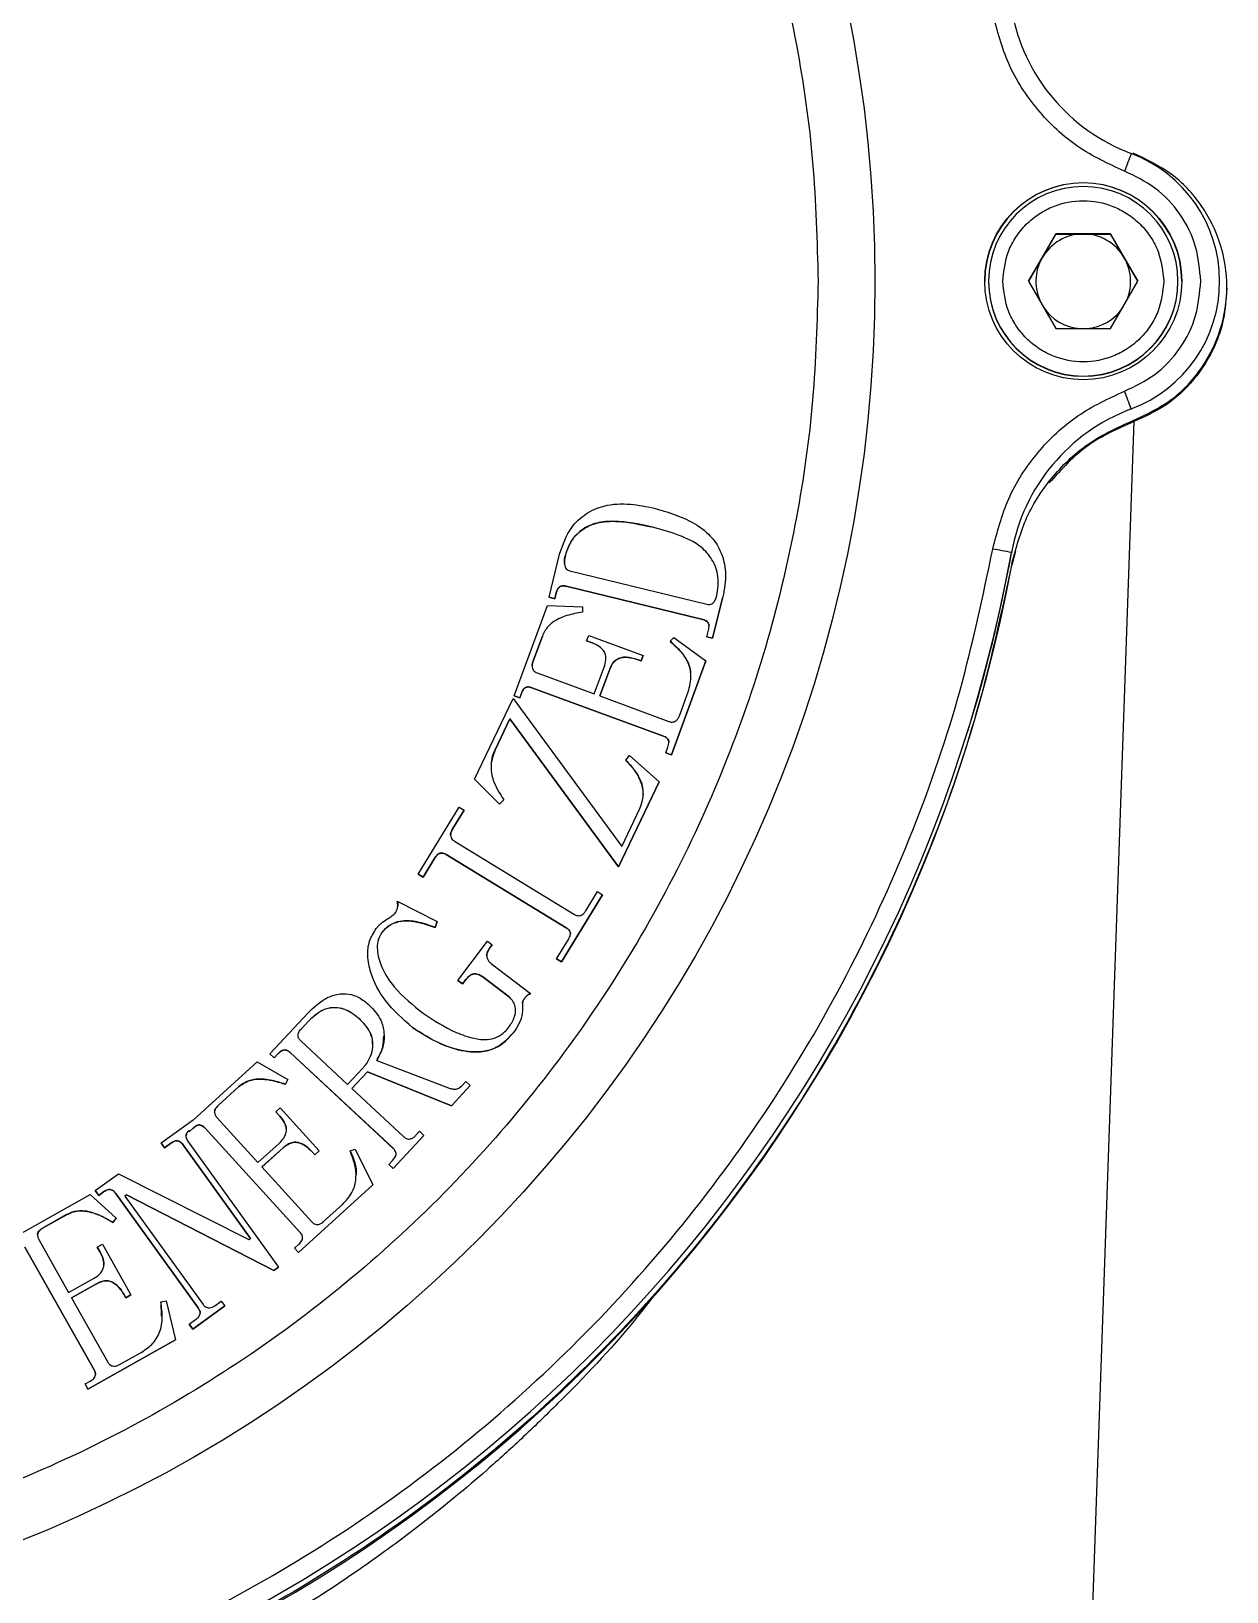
# Model space of a CAD drawing. Header units: millimetres. Extents: x 1953 to 4389, y 564 to 2287.
# Drawn here: x 3555.3 to 3618.4, y 1960.2 to 2042.6 of the extents above; entities that cross this region are included whole.
import ezdxf

# ---------------------------------------------------------------- set-up
doc = ezdxf.new("R2010")
doc.units = ezdxf.units.MM

msp = doc.modelspace()

# ---------------------------------------------------------------- linework, layer by layer
at = {"color": 7, "linetype": 'Continuous', "lineweight": 25}
for p, q in [((3609.381, 2031.867), (3607.937, 2029.367)), ((3608.659, 2030.611), (3609.381, 2031.861)), ((3612.267, 2031.867), (3609.381, 2031.867)), ((3609.381, 2031.861), (3609.381, 2031.867)), ((3609.381, 2031.861), (3610.824, 2031.861)), ((3610.824, 2031.861), (3612.267, 2031.861)), ((3613.711, 2029.367), (3612.267, 2031.867)), ((3612.267, 2031.867), (3612.267, 2031.861)), ((3612.267, 2031.861), (3612.989, 2030.611)), ((3607.939, 2029.364), (3608.659, 2030.611)), ((3612.989, 2030.611), (3613.709, 2029.364)), ((3605.824, 2029.366), (3605.824, 2029.354)), ((3607.937, 2029.367), (3609.381, 2026.867)), ((3612.267, 2026.867), (3613.711, 2029.367)), ((3615.824, 2029.354), (3615.824, 2029.366)), ((3618.024, 2029.336), (3618.024, 2029.369)), ((3618.401, 2028.999), (3618.401, 2029.071)), ((3609.381, 2026.867), (3612.267, 2026.867)), ((3613.356, 2022.629), (3613.356, 2022.595)), ((3610.269, 1928.943), (3613.518, 2021.979)), ((3613.466, 2022.023), (3613.466, 2021.952)), ((3582.626, 2012.693), (3583.179, 2014.968)), ((3607.033, 2015.023), (3607.033, 2015.057)), ((3607.252, 2015.122), (3607.054, 2014.379)), ((3583.716, 2014.086), (3590.946, 2012.323)), ((3591.929, 2013.981), (3591.929, 2013.984)), ((3582.93, 2012.618), (3582.626, 2012.693)), ((3582.626, 2012.693), (3582.626, 2012.691)), ((3582.626, 2012.691), (3582.93, 2012.616)), ((3583.004, 2012.921), (3582.93, 2012.618)), ((3582.93, 2012.616), (3583.004, 2012.919)), ((3582.93, 2012.618), (3582.93, 2012.616)), ((3583.004, 2012.921), (3583.004, 2012.919)), ((3590.748, 2011.514), (3583.518, 2013.277)), ((3583.518, 2013.277), (3583.518, 2013.275)), ((3583.518, 2013.275), (3590.748, 2011.512)), ((3591.79, 2012.709), (3591.26, 2010.534)), ((3591.26, 2010.532), (3591.79, 2012.707)), ((3591.79, 2012.709), (3591.79, 2012.707)), ((3580.779, 2007.491), (3582.534, 2012.259)), ((3582.534, 2012.259), (3584.385, 2012.184)), ((3584.385, 2012.184), (3584.391, 2011.905)), ((3590.748, 2011.514), (3590.748, 2011.512)), ((3590.956, 2010.607), (3591.042, 2010.962)), ((3582.272, 2010.643), (3581.771, 2009.281)), ((3581.771, 2009.279), (3582.272, 2010.641)), ((3582.272, 2010.643), (3582.272, 2010.641)), ((3584.608, 2010.391), (3584.716, 2010.682)), ((3584.899, 2010.285), (3584.608, 2010.391)), ((3584.608, 2010.391), (3584.608, 2010.389)), ((3584.608, 2010.389), (3584.899, 2010.283)), ((3584.716, 2010.682), (3587.585, 2009.626)), ((3584.899, 2010.285), (3584.899, 2010.283)), ((3589.018, 2010.369), (3589.205, 2010.578)), ((3589.205, 2010.578), (3590.906, 2009.343)), ((3591.26, 2010.534), (3590.956, 2010.607)), ((3590.956, 2010.607), (3590.956, 2010.605)), ((3590.956, 2010.605), (3591.26, 2010.532)), ((3591.26, 2010.534), (3591.26, 2010.532)), ((3581.771, 2009.281), (3581.771, 2009.279)), ((3587.477, 2009.335), (3587.282, 2009.406)), ((3587.282, 2009.406), (3587.282, 2009.404)), ((3587.282, 2009.404), (3587.477, 2009.333)), ((3587.585, 2009.626), (3587.477, 2009.335)), ((3587.477, 2009.333), (3587.585, 2009.624)), ((3587.477, 2009.335), (3587.477, 2009.333)), ((3587.585, 2009.626), (3587.585, 2009.624)), ((3590.906, 2009.343), (3589.079, 2004.382)), ((3589.079, 2004.38), (3590.906, 2009.341)), ((3590.906, 2009.343), (3590.906, 2009.341)), ((3581.998, 2008.701), (3585.013, 2007.592)), ((3585.013, 2007.592), (3585.533, 2009.002)), ((3585.826, 2008.894), (3585.306, 2007.484)), ((3585.306, 2007.484), (3585.826, 2008.892)), ((3585.826, 2008.894), (3585.826, 2008.892)), ((3581.162, 2007.626), (3581.072, 2007.384)), ((3581.072, 2007.381), (3581.162, 2007.624)), ((3581.162, 2007.626), (3581.162, 2007.624)), ((3588.667, 2005.363), (3581.713, 2007.923)), ((3581.713, 2007.921), (3581.713, 2007.923)), ((3581.713, 2007.921), (3588.667, 2005.361)), ((3589.503, 2006.436), (3589.967, 2007.7)), ((3578.684, 2003.1), (3580.72, 2007.349)), ((3580.72, 2007.349), (3586.458, 1999.546)), ((3581.072, 2007.384), (3580.779, 2007.491)), ((3580.779, 2007.491), (3580.779, 2007.489)), ((3580.779, 2007.489), (3581.072, 2007.381)), ((3581.072, 2007.384), (3581.072, 2007.381)), ((3585.306, 2007.484), (3588.952, 2006.141)), ((3580.554, 2006.28), (3579.772, 2004.647)), ((3579.772, 2004.644), (3580.554, 2006.278)), ((3586.291, 1998.476), (3580.554, 2006.28)), ((3580.554, 2006.28), (3580.554, 2006.278)), ((3580.554, 2006.278), (3586.291, 1998.474)), ((3588.667, 2005.363), (3588.667, 2005.361)), ((3579.772, 2004.647), (3579.772, 2004.644)), ((3586.684, 2004.092), (3586.865, 2004.35)), ((3586.865, 2004.35), (3588.441, 2002.961)), ((3588.787, 2004.49), (3588.895, 2004.781)), ((3589.079, 2004.382), (3588.787, 2004.49)), ((3588.787, 2004.49), (3588.787, 2004.488)), ((3588.787, 2004.488), (3589.079, 2004.38)), ((3589.079, 2004.382), (3589.079, 2004.38)), ((3580.005, 2001.778), (3578.684, 2003.1)), ((3578.684, 2003.1), (3578.684, 2003.098)), ((3578.684, 2003.098), (3580.005, 2001.776)), ((3588.441, 2002.961), (3586.291, 1998.476)), ((3586.291, 1998.474), (3588.441, 2002.959)), ((3588.441, 2002.961), (3588.441, 2002.959)), ((3580.231, 2002.013), (3580.005, 2001.778)), ((3580.005, 2001.776), (3580.231, 2002.011)), ((3580.231, 2002.013), (3580.231, 2002.011)), ((3575.71, 1998.081), (3577.874, 2001.626)), ((3578.14, 2001.464), (3577.517, 2000.445)), ((3577.517, 2000.443), (3578.14, 2001.462)), ((3577.874, 2001.626), (3578.14, 2001.464)), ((3578.14, 2001.464), (3578.14, 2001.462)), ((3580.005, 2001.778), (3580.005, 2001.776)), ((3586.458, 1999.546), (3587.422, 2001.555)), ((3577.517, 2000.445), (3577.517, 2000.443)), ((3577.629, 1999.828), (3583.965, 1995.962)), ((3576.598, 1998.938), (3575.976, 1997.919)), ((3575.976, 1997.917), (3576.598, 1998.936)), ((3576.598, 1998.938), (3576.598, 1998.936)), ((3583.531, 1995.253), (3577.196, 1999.119)), ((3577.196, 1999.117), (3577.196, 1999.119)), ((3577.196, 1999.117), (3583.531, 1995.251)), ((3575.976, 1997.919), (3575.71, 1998.081)), ((3575.71, 1998.081), (3575.71, 1998.079)), ((3575.71, 1998.079), (3575.976, 1997.917)), ((3575.976, 1997.919), (3575.976, 1997.917)), ((3586.291, 1998.476), (3586.291, 1998.474)), ((3585.45, 1997), (3583.287, 1993.456)), ((3583.287, 1993.454), (3585.45, 1996.998)), ((3584.562, 1996.143), (3585.184, 1997.162)), ((3585.184, 1997.162), (3585.45, 1997)), ((3585.45, 1997), (3585.45, 1996.998)), ((3574.597, 1996.665), (3576.712, 1995.586)), ((3576.712, 1995.586), (3576.606, 1995.276)), ((3576.606, 1995.274), (3576.712, 1995.584)), ((3576.606, 1995.276), (3576.606, 1995.274)), ((3576.712, 1995.584), (3576.712, 1995.586)), ((3583.531, 1995.253), (3583.531, 1995.251)), ((3573.792, 1994.997), (3573.792, 1994.995)), ((3577.81, 1992.479), (3579.376, 1994.55)), ((3579.376, 1994.55), (3579.625, 1994.361)), ((3583.021, 1993.618), (3583.643, 1994.637)), ((3573.051, 1993.866), (3573.051, 1993.864)), ((3579.625, 1994.361), (3579.469, 1994.153)), ((3579.469, 1994.151), (3579.625, 1994.359)), ((3579.469, 1994.153), (3579.469, 1994.151)), ((3579.625, 1994.361), (3579.625, 1994.359)), ((3583.287, 1993.456), (3583.021, 1993.618)), ((3583.021, 1993.618), (3583.021, 1993.616)), ((3583.021, 1993.616), (3583.287, 1993.454)), ((3579.581, 1993.354), (3581.652, 1991.787)), ((3583.287, 1993.456), (3583.287, 1993.454)), ((3578.059, 1992.29), (3577.81, 1992.479)), ((3577.81, 1992.479), (3577.81, 1992.477)), ((3577.81, 1992.477), (3578.059, 1992.288)), ((3578.248, 1992.539), (3578.059, 1992.29)), ((3578.059, 1992.288), (3578.248, 1992.537)), ((3578.059, 1992.29), (3578.059, 1992.288)), ((3578.248, 1992.539), (3578.248, 1992.537)), ((3580.528, 1991.595), (3579.12, 1992.66)), ((3579.12, 1992.66), (3579.12, 1992.658)), ((3579.12, 1992.658), (3580.528, 1991.593)), ((3580.528, 1991.595), (3580.528, 1991.593)), ((3567.89, 1988.596), (3569.905, 1990.765)), ((3569.531, 1989.908), (3569.92, 1990.326)), ((3569.531, 1989.906), (3569.92, 1990.324)), ((3569.92, 1990.326), (3569.92, 1990.324)), ((3572.598, 1990.461), (3572.598, 1990.459)), ((3581.206, 1990.74), (3581.206, 1990.742)), ((3569.531, 1989.908), (3569.531, 1989.906)), ((3573.916, 1989.543), (3573.916, 1989.545)), ((3574.391, 1983.619), (3568.951, 1988.673)), ((3568.951, 1988.673), (3568.951, 1988.671)), ((3568.951, 1988.671), (3574.391, 1983.616)), ((3571.989, 1986.984), (3569.516, 1989.282)), ((3563.844, 1985.11), (3567.213, 1988.174)), ((3567.213, 1988.174), (3568.829, 1987.249)), ((3568.117, 1988.386), (3567.89, 1988.596)), ((3567.89, 1988.594), (3567.89, 1988.596)), ((3567.89, 1988.594), (3568.117, 1988.384)), ((3568.329, 1988.616), (3568.117, 1988.386)), ((3568.117, 1988.384), (3568.329, 1988.613)), ((3568.117, 1988.386), (3568.117, 1988.384)), ((3568.329, 1988.616), (3568.329, 1988.613)), ((3572.769, 1987.822), (3571.989, 1986.984)), ((3573.525, 1988.253), (3577.398, 1986.778)), ((3568.829, 1987.249), (3568.706, 1986.997)), ((3568.706, 1986.995), (3568.829, 1987.247)), ((3568.706, 1986.997), (3568.706, 1986.995)), ((3568.829, 1987.249), (3568.829, 1987.247)), ((3573.031, 1987.648), (3572.217, 1986.772)), ((3572.218, 1986.771), (3573.031, 1987.646)), ((3577.47, 1985.861), (3573.031, 1987.648)), ((3573.031, 1987.648), (3573.031, 1987.646)), ((3573.031, 1987.646), (3577.47, 1985.859)), ((3578.019, 1986.913), (3578.231, 1987.14)), ((3578.231, 1987.14), (3578.46, 1986.926)), ((3566.228, 1986.856), (3565.149, 1985.874)), ((3565.149, 1985.872), (3566.228, 1986.854)), ((3566.228, 1986.856), (3566.228, 1986.854)), ((3572.217, 1986.772), (3574.956, 1984.227)), ((3578.46, 1986.926), (3577.47, 1985.861)), ((3577.47, 1985.859), (3578.46, 1986.924)), ((3578.46, 1986.926), (3578.46, 1986.924)), ((3565.149, 1985.874), (3565.149, 1985.872)), ((3568.195, 1985.546), (3568.426, 1985.756)), ((3568.405, 1985.315), (3568.195, 1985.546)), ((3568.195, 1985.546), (3568.195, 1985.544)), ((3568.195, 1985.544), (3568.405, 1985.313)), ((3568.426, 1985.756), (3570.495, 1983.483)), ((3577.47, 1985.861), (3577.47, 1985.859)), ((3562.142, 1983.898), (3563.838, 1985.119)), ((3563.647, 1984.508), (3563.604, 1984.556)), ((3563.604, 1984.553), (3563.604, 1984.556)), ((3563.604, 1984.553), (3563.647, 1984.506)), ((3563.84, 1984.683), (3563.647, 1984.508)), ((3563.647, 1984.506), (3563.84, 1984.681)), ((3563.647, 1984.508), (3563.647, 1984.506)), ((3563.838, 1985.119), (3563.844, 1985.11)), ((3563.84, 1984.683), (3563.84, 1984.681)), ((3569.48, 1979.18), (3564.467, 1984.689)), ((3564.467, 1984.689), (3564.467, 1984.687)), ((3564.467, 1984.687), (3569.48, 1979.178)), ((3565.084, 1985.252), (3567.257, 1982.863)), ((3568.405, 1985.315), (3568.405, 1985.313)), ((3575.58, 1984.287), (3575.792, 1984.516)), ((3575.792, 1984.516), (3576.021, 1984.302)), ((3562.325, 1983.643), (3562.142, 1983.898)), ((3562.142, 1983.898), (3562.142, 1983.895)), ((3562.142, 1983.895), (3562.325, 1983.641)), ((3562.664, 1983.886), (3562.325, 1983.643)), ((3562.325, 1983.641), (3562.664, 1983.884)), ((3562.664, 1983.886), (3562.664, 1983.884)), ((3566.868, 1978.864), (3563.29, 1983.822)), ((3563.29, 1983.822), (3563.29, 1983.82)), ((3563.29, 1983.82), (3566.867, 1978.863)), ((3563.545, 1984.005), (3568.345, 1977.352)), ((3567.257, 1982.863), (3568.374, 1983.878)), ((3576.021, 1984.302), (3574.395, 1982.551)), ((3574.395, 1982.549), (3576.021, 1984.3)), ((3576.021, 1984.302), (3576.021, 1984.3)), ((3562.325, 1983.643), (3562.325, 1983.641)), ((3568.584, 1983.647), (3567.467, 1982.632)), ((3567.468, 1982.631), (3568.584, 1983.645)), ((3568.584, 1983.647), (3568.584, 1983.645)), ((3570.264, 1983.273), (3570.123, 1983.427)), ((3570.123, 1983.427), (3570.123, 1983.425)), ((3570.123, 1983.425), (3570.264, 1983.271)), ((3570.495, 1983.483), (3570.264, 1983.273)), ((3570.264, 1983.271), (3570.495, 1983.481)), ((3570.264, 1983.273), (3570.264, 1983.271)), ((3570.495, 1983.483), (3570.495, 1983.481)), ((3572.117, 1983.481), (3572.379, 1983.579)), ((3572.379, 1983.579), (3573.323, 1981.692)), ((3574.166, 1982.765), (3574.378, 1982.994)), ((3574.391, 1983.619), (3574.391, 1983.616)), ((3558.667, 1981.389), (3559.896, 1982.277)), ((3559.896, 1982.277), (3566.783, 1978.804)), ((3567.467, 1982.632), (3570.096, 1979.742)), ((3574.395, 1982.551), (3574.166, 1982.765)), ((3574.166, 1982.765), (3574.166, 1982.763)), ((3574.166, 1982.763), (3574.395, 1982.549)), ((3574.395, 1982.551), (3574.395, 1982.549)), ((3558.85, 1981.135), (3558.667, 1981.389)), ((3558.667, 1981.389), (3558.667, 1981.387)), ((3558.667, 1981.387), (3558.85, 1981.133)), ((3559.104, 1981.32), (3558.85, 1981.135)), ((3558.85, 1981.133), (3559.104, 1981.318)), ((3559.104, 1981.32), (3559.104, 1981.318)), ((3564.101, 1975.194), (3559.731, 1981.255)), ((3559.731, 1981.255), (3559.731, 1981.252)), ((3559.731, 1981.252), (3564.101, 1975.192)), ((3573.323, 1981.692), (3569.393, 1978.114)), ((3569.393, 1978.112), (3573.323, 1981.689)), ((3573.323, 1981.692), (3573.323, 1981.689)), ((3553.964, 1978.68), (3558.401, 1981.181)), ((3558.401, 1981.181), (3559.769, 1979.923)), ((3558.85, 1981.135), (3558.85, 1981.133)), ((3560.314, 1981.16), (3560.229, 1981.1)), ((3560.229, 1981.1), (3564.356, 1975.379)), ((3560.23, 1981.099), (3560.314, 1981.158)), ((3568.091, 1977.169), (3560.314, 1981.16)), ((3560.314, 1981.16), (3560.314, 1981.158)), ((3560.314, 1981.158), (3568.091, 1977.167)), ((3570.724, 1979.748), (3571.726, 1980.661)), ((3557.153, 1980.117), (3555.885, 1979.405)), ((3555.885, 1979.403), (3557.153, 1980.115)), ((3557.153, 1980.117), (3557.153, 1980.115)), ((3559.769, 1979.923), (3559.591, 1979.703)), ((3559.591, 1979.701), (3559.769, 1979.921)), ((3559.591, 1979.703), (3559.591, 1979.701)), ((3559.769, 1979.923), (3559.769, 1979.921)), ((3555.681, 1978.811), (3557.262, 1976.005)), ((3555.885, 1979.405), (3555.885, 1979.403)), ((3566.783, 1978.804), (3566.868, 1978.864)), ((3569.48, 1979.18), (3569.48, 1979.178)), ((3558.605, 1971.928), (3554.957, 1978.403)), ((3554.957, 1978.401), (3558.605, 1971.926)), ((3558.773, 1978.407), (3559.044, 1978.559)), ((3558.925, 1978.135), (3558.773, 1978.407)), ((3558.773, 1978.407), (3558.773, 1978.405)), ((3558.773, 1978.405), (3558.925, 1978.133)), ((3558.925, 1978.135), (3558.925, 1978.133)), ((3559.044, 1978.559), (3560.549, 1975.887)), ((3569.183, 1978.346), (3569.414, 1978.557)), ((3569.393, 1978.114), (3569.183, 1978.346)), ((3569.183, 1978.346), (3569.183, 1978.343)), ((3569.183, 1978.343), (3569.393, 1978.112)), ((3569.393, 1978.114), (3569.393, 1978.112)), ((3568.345, 1977.352), (3568.091, 1977.169)), ((3568.091, 1977.167), (3568.345, 1977.35)), ((3568.091, 1977.169), (3568.091, 1977.167)), ((3568.345, 1977.352), (3568.345, 1977.35)), ((3557.262, 1976.005), (3558.576, 1976.744)), ((3558.728, 1976.473), (3557.415, 1975.733)), ((3557.416, 1975.731), (3558.728, 1976.471)), ((3558.728, 1976.473), (3558.728, 1976.471)), ((3557.415, 1975.733), (3559.329, 1972.337)), ((3560.277, 1975.735), (3560.175, 1975.916)), ((3560.175, 1975.916), (3560.175, 1975.914)), ((3560.175, 1975.914), (3560.277, 1975.733)), ((3560.549, 1975.887), (3560.277, 1975.735)), ((3560.277, 1975.733), (3560.549, 1975.885)), ((3560.277, 1975.735), (3560.277, 1975.733)), ((3560.549, 1975.887), (3560.549, 1975.885)), ((3562.127, 1975.525), (3562.402, 1975.562)), ((3562.127, 1975.523), (3562.145, 1974.763)), ((3562.402, 1975.562), (3562.901, 1973.516)), ((3564.982, 1975.314), (3565.321, 1975.558)), ((3565.321, 1975.558), (3565.506, 1975.304)), ((3565.506, 1975.304), (3563.811, 1974.083)), ((3563.811, 1974.081), (3565.506, 1975.302)), ((3564.101, 1975.194), (3564.101, 1975.192)), ((3565.506, 1975.304), (3565.506, 1975.302)), ((3563.626, 1974.337), (3563.965, 1974.582)), ((3563.811, 1974.083), (3563.626, 1974.337)), ((3563.626, 1974.337), (3563.626, 1974.335)), ((3563.626, 1974.335), (3563.811, 1974.081)), ((3563.811, 1974.083), (3563.811, 1974.081)), ((3562.901, 1973.516), (3558.283, 1970.913)), ((3558.283, 1970.911), (3562.901, 1973.514)), ((3562.901, 1973.516), (3562.901, 1973.514)), ((3559.942, 1972.206), (3561.119, 1972.868)), ((3558.131, 1971.185), (3558.403, 1971.337)), ((3558.605, 1971.928), (3558.605, 1971.926)), ((3558.283, 1970.913), (3558.131, 1971.185)), ((3558.131, 1971.185), (3558.131, 1971.183)), ((3558.131, 1971.183), (3558.283, 1970.911)), ((3558.283, 1970.913), (3558.283, 1970.911))]:
    msp.add_line(p, q, dxfattribs=at)
for centre, radius in [((3528.324, 2029.372), 71.5), ((3610.824, 2029.372), 5.2)]:
    msp.add_circle(centre, radius, dxfattribs=at)
for centre, radius, start, end in [((3616.872, 2045.471), 10, 190.30615, 249.41337), ((3922.136, 1919.33), 330.126, 159.28349, 159.4567), ((3610.824, 2029.369), 7.2, 359.99987, 69.41339), ((3610.824, 2029.354), 5.2, 0.00011, 179.99974), ((3610.824, 2029.366), 5, 359.99995, 179.99959), ((3610.824, 2029.361), 2.5, 89.99966, 149.9996), ((3610.824, 2029.361), 2.5, 29.99978, 89.99971), ((3610.824, 2029.361), 2.5, 149.99962, 207.09742), ((3610.824, 2029.361), 2.5, 332.90197, 29.99975), ((3610.824, 2029.366), 5, 179.99978, 359.99975), ((3610.824, 2029.354), 5, 179.99978, 359.99975), ((3610.824, 2029.369), 7.2, 290.58661, 359.99981), ((3610.824, 2029.361), 2.5, 212.9021, 265.89476), ((3610.824, 2029.361), 2.5, 274.10462, 327.09726), ((3299.46, 1905.53), 335.026, 20.45808, 20.62944), ((3616.872, 2013.268), 10, 110.58663, 169.69385), ((3528.324, 2029.37), 80, 280.30604, 349.69383), ((3528.324, 2029.335), 80, 342.76842, 349.69388), ((3585, 1898.086), 119.028, 79.33268, 79.81423), ((3616.872, 2013.234), 10, 168.01767, 169.69388), ((3528.401, 2028.997), 80, 281.36448, 349.47139)]:
    msp.add_arc(centre, radius, start, end, dxfattribs=at)
for points, knots in [([(3459.824, 2029.378), (3459.879, 2031.467), (3459.989, 2035.645), (3460.898, 2041.984), (3462.384, 2048.336), (3464.558, 2054.702), (3467.389, 2060.925), (3470.903, 2066.948), (3475.057, 2072.64), (3479.801, 2077.901), (3485.062, 2082.645), (3490.754, 2086.799), (3496.777, 2090.312), (3503, 2093.144), (3509.365, 2095.315), (3515.718, 2096.81), (3522.057, 2097.688), (3528.324, 2097.973), (3534.591, 2097.688), (3540.93, 2096.811), (3547.282, 2095.315), (3553.648, 2093.144), (3559.871, 2090.312), (3565.894, 2086.799), (3571.586, 2082.645), (3576.847, 2077.901), (3581.591, 2072.64), (3585.745, 2066.948), (3589.259, 2060.925), (3592.089, 2054.702), (3594.263, 2048.337), (3595.749, 2041.984), (3596.659, 2035.645), (3596.769, 2031.467), (3596.824, 2029.378)], [0, 0, 0, 0, 0.029124, 0.058248, 0.08912, 0.119994, 0.151902, 0.184313, 0.217069, 0.25, 0.282931, 0.315687, 0.348098, 0.380006, 0.410878, 0.441752, 0.470875, 0.5, 0.529123, 0.558248, 0.58912, 0.619994, 0.651902, 0.684313, 0.717069, 0.75, 0.782931, 0.815687, 0.848098, 0.880006, 0.910878, 0.941752, 0.970875, 1, 1, 1, 1]), ([(3613.004, 2035.176), (3612.157, 2035.567), (3610.435, 2036.362), (3608.343, 2038.352), (3606.758, 2040.765), (3606.283, 2042.602), (3606.049, 2043.505)], [0, 0, 0, 0, 0.245796, 0.5, 0.754204, 1, 1, 1, 1]), ([(3617.024, 2029.372), (3616.971, 2029.983), (3616.864, 2031.236), (3615.994, 2032.952), (3614.693, 2034.37), (3613.558, 2034.911), (3613.004, 2035.176)], [0, 0, 0, 0, 0.244178, 0.5, 0.755822, 1, 1, 1, 1]), ([(3606.574, 2029.367), (3606.631, 2029.902), (3606.718, 2030.724), (3607.248, 2031.714), (3607.796, 2032.394), (3608.477, 2032.946), (3609.467, 2033.459), (3610.824, 2033.72), (3612.181, 2033.459), (3613.17, 2032.946), (3613.851, 2032.394), (3614.4, 2031.714), (3614.93, 2030.724), (3615.017, 2029.902), (3615.074, 2029.367)], [0, 0, 0, 0, 0.1197284, 0.1841803, 0.25, 0.3158197, 0.3802716, 0.5, 0.6197284, 0.6841803, 0.75, 0.8158197, 0.8802716, 1, 1, 1, 1]), ([(3596.824, 2029.378), (3596.769, 2027.289), (3596.659, 2023.111), (3595.749, 2016.772), (3594.263, 2010.42), (3592.089, 2004.054), (3589.259, 1997.831), (3585.745, 1991.808), (3581.591, 1986.116), (3576.847, 1980.855), (3571.586, 1976.111), (3565.894, 1971.957), (3559.871, 1968.444), (3553.648, 1965.612), (3547.283, 1963.441), (3540.93, 1961.946), (3534.591, 1961.068), (3528.324, 1960.783), (3522.057, 1961.068), (3515.718, 1961.945), (3509.365, 1963.441), (3503, 1965.612), (3496.777, 1968.444), (3490.754, 1971.957), (3485.062, 1976.111), (3479.801, 1980.855), (3475.057, 1986.116), (3470.903, 1991.808), (3467.389, 1997.831), (3464.558, 2004.054), (3462.384, 2010.419), (3460.899, 2016.772), (3459.989, 2023.111), (3459.879, 2027.289), (3459.824, 2029.378)], [0, 0, 0, 0, 0.029124, 0.058248, 0.08912, 0.119994, 0.151902, 0.184313, 0.217069, 0.25, 0.282931, 0.315687, 0.348098, 0.380006, 0.410878, 0.441752, 0.470875, 0.5, 0.529123, 0.558248, 0.58912, 0.619994, 0.651902, 0.684313, 0.717069, 0.75, 0.782931, 0.815687, 0.848098, 0.880006, 0.910878, 0.941752, 0.970875, 1, 1, 1, 1]), ([(3615.074, 2029.367), (3615.017, 2028.833), (3614.93, 2028.01), (3614.4, 2027.021), (3613.851, 2026.341), (3613.17, 2025.789), (3612.181, 2025.275), (3610.824, 2025.015), (3609.467, 2025.275), (3608.477, 2025.789), (3607.796, 2026.341), (3607.248, 2027.021), (3606.718, 2028.01), (3606.631, 2028.833), (3606.574, 2029.367)], [0, 0, 0, 0, 0.119728, 0.18418, 0.25, 0.31582, 0.380272, 0.5, 0.619728, 0.68418, 0.75, 0.81582, 0.880272, 1, 1, 1, 1]), ([(3613.004, 2023.568), (3613.558, 2023.832), (3614.693, 2024.373), (3615.994, 2025.791), (3616.864, 2027.507), (3616.971, 2028.76), (3617.024, 2029.372)], [0, 0, 0, 0, 0.244178, 0.5, 0.755822, 1, 1, 1, 1]), ([(3618.401, 2028.999), (3618.365, 2028.442), (3618.299, 2027.408), (3617.733, 2025.743), (3616.747, 2024.157), (3615.249, 2022.756), (3614.054, 2022.217), (3613.466, 2021.952)], [0, 0, 0, 0, 0.182468, 0.338737, 0.571946, 0.789459, 1, 1, 1, 1]), ([(3606.049, 2015.238), (3606.283, 2016.141), (3606.758, 2017.978), (3608.343, 2020.391), (3610.435, 2022.381), (3612.157, 2023.177), (3613.004, 2023.568)], [0, 0, 0, 0, 0.245796, 0.5, 0.754204, 1, 1, 1, 1]), ([(3613.466, 2021.952), (3612.64, 2021.585), (3610.931, 2020.826), (3609.67, 2019.443), (3609.019, 2018.729)], [0, 0, 0, 0, 0.483329, 1, 1, 1, 1]), ([(3583.179, 2014.968), (3583.349, 2015.467), (3583.634, 2016.297), (3584.547, 2017.14), (3585.625, 2017.609), (3586.885, 2017.66), (3587.755, 2017.48), (3588.166, 2017.396)], [0, 0, 0, 0, 0.2470751, 0.4117067, 0.5763764, 0.7994592, 1, 1, 1, 1]), ([(3583.483, 2014.891), (3583.597, 2015.216), (3583.792, 2015.777), (3584.432, 2016.341), (3585.248, 2016.692), (3586.496, 2016.735), (3587.453, 2016.531), (3588.031, 2016.407)], [0, 0, 0, 0, 0.187288, 0.322879, 0.458162, 0.672864, 1, 1, 1, 1]), ([(3588.031, 2016.409), (3587.373, 2016.549), (3586.421, 2016.752), (3585.135, 2016.662), (3584.325, 2016.293), (3583.769, 2015.694), (3583.564, 2015.194), (3583.494, 2014.932), (3583.483, 2014.893)], [0, 0, 0, 0, 0.370461, 0.536516, 0.705021, 0.84958, 0.977988, 1, 1, 1, 1]), ([(3588.166, 2017.396), (3588.814, 2017.209), (3589.846, 2016.912), (3591.021, 2016.121), (3591.663, 2015.268), (3591.98, 2014.219), (3591.928, 2013.341), (3591.813, 2012.817), (3591.79, 2012.709)], [0, 0, 0, 0, 0.297111, 0.47381, 0.61789, 0.761902, 0.950798, 1, 1, 1, 1]), ([(3591.485, 2012.782), (3591.533, 2013.121), (3591.624, 2013.774), (3591.28, 2014.686), (3590.58, 2015.484), (3589.435, 2016.024), (3588.521, 2016.275), (3588.031, 2016.409)], [0, 0, 0, 0, 0.178845, 0.344366, 0.496994, 0.730831, 1, 1, 1, 1]), ([(3542.458, 1951.646), (3544.954, 1952.173), (3549.991, 1953.235), (3557.368, 1955.774), (3564.61, 1959.043), (3571.589, 1963.106), (3578.192, 1967.917), (3584.286, 1973.41), (3589.778, 1979.503), (3594.59, 1986.106), (3598.652, 1993.085), (3601.922, 2000.327), (3604.461, 2007.704), (3605.523, 2012.742), (3606.049, 2015.238)], [0, 0, 0, 0, 0.079959, 0.161371, 0.244142, 0.328893, 0.414217, 0.5, 0.585778, 0.671102, 0.755858, 0.838624, 0.920039, 1, 1, 1, 1]), ([(3583.44, 2014.475), (3583.438, 2014.494), (3583.419, 2014.633), (3583.454, 2014.771), (3583.483, 2014.891)], [0, 0, 0, 0, 0.133985, 1, 1, 1, 1]), ([(3583.483, 2014.893), (3583.464, 2014.798), (3583.429, 2014.624), (3583.431, 2014.4), (3583.488, 2014.243), (3583.569, 2014.147), (3583.654, 2014.105), (3583.704, 2014.09), (3583.716, 2014.086)], [0, 0, 0, 0, 0.3092031, 0.5693339, 0.7017053, 0.8348468, 0.9586804, 1, 1, 1, 1]), ([(3583.518, 2013.277), (3583.461, 2013.288), (3583.369, 2013.307), (3583.241, 2013.282), (3583.142, 2013.222), (3583.053, 2013.098), (3583.022, 2012.988), (3583.004, 2012.921)], [0, 0, 0, 0, 0.2389344, 0.3835198, 0.5293247, 0.7100539, 1, 1, 1, 1]), ([(3583.004, 2012.919), (3583.027, 2013.001), (3583.061, 2013.119), (3583.167, 2013.241), (3583.272, 2013.29), (3583.394, 2013.301), (3583.476, 2013.284), (3583.518, 2013.275)], [0, 0, 0, 0, 0.352506, 0.502018, 0.653531, 0.821261, 1, 1, 1, 1]), ([(3590.946, 2012.323), (3591, 2012.315), (3591.094, 2012.3), (3591.22, 2012.348), (3591.328, 2012.434), (3591.426, 2012.581), (3591.464, 2012.71), (3591.485, 2012.782)], [0, 0, 0, 0, 0.203913, 0.348912, 0.493273, 0.720281, 1, 1, 1, 1]), ([(3584.391, 2011.905), (3584.112, 2011.857), (3583.553, 2011.76), (3582.843, 2011.445), (3582.431, 2011.01), (3582.313, 2010.738), (3582.272, 2010.643)], [0, 0, 0, 0, 0.326957, 0.656983, 0.880506, 1, 1, 1, 1]), ([(3591.042, 2010.962), (3591.061, 2011.052), (3591.087, 2011.178), (3591.038, 2011.335), (3590.967, 2011.417), (3590.869, 2011.481), (3590.79, 2011.502), (3590.748, 2011.514)], [0, 0, 0, 0, 0.376564, 0.520712, 0.664612, 0.816576, 1, 1, 1, 1]), ([(3590.748, 2011.512), (3590.803, 2011.496), (3590.894, 2011.47), (3590.995, 2011.388), (3591.05, 2011.302), (3591.071, 2011.234), (3591.067, 2011.199), (3591.067, 2011.195)], [0, 0, 0, 0, 0.3501653, 0.583321, 0.7811936, 0.9794166, 1, 1, 1, 1]), ([(3585.533, 2009.002), (3585.574, 2009.134), (3585.639, 2009.347), (3585.618, 2009.657), (3585.499, 2009.906), (3585.255, 2010.135), (3585.029, 2010.23), (3584.899, 2010.285)], [0, 0, 0, 0, 0.250694, 0.402945, 0.556475, 0.743783, 1, 1, 1, 1]), ([(3589.967, 2007.7), (3590.045, 2007.991), (3590.18, 2008.498), (3589.995, 2009.23), (3589.613, 2009.851), (3589.233, 2010.182), (3589.018, 2010.369)], [0, 0, 0, 0, 0.291975, 0.506843, 0.720819, 1, 1, 1, 1]), ([(3589.018, 2010.367), (3589.331, 2010.079), (3589.807, 2009.641), (3590.106, 2008.915), (3590.091, 2008.583), (3590.086, 2008.472)], [0, 0, 0, 0, 0.560568, 0.852516, 1, 1, 1, 1]), ([(3581.771, 2009.281), (3581.751, 2009.211), (3581.719, 2009.098), (3581.74, 2008.947), (3581.791, 2008.836), (3581.88, 2008.751), (3581.959, 2008.718), (3581.998, 2008.701)], [0, 0, 0, 0, 0.306278, 0.493908, 0.637476, 0.819066, 1, 1, 1, 1]), ([(3581.737, 2009.069), (3581.736, 2009.094), (3581.731, 2009.166), (3581.755, 2009.235), (3581.771, 2009.279)], [0, 0, 0, 0, 0.3531835, 1, 1, 1, 1]), ([(3585.826, 2008.892), (3585.88, 2009.018), (3585.968, 2009.222), (3586.202, 2009.429), (3586.476, 2009.532), (3586.853, 2009.539), (3587.125, 2009.454), (3587.282, 2009.404)], [0, 0, 0, 0, 0.230691, 0.373512, 0.516628, 0.721111, 1, 1, 1, 1]), ([(3587.282, 2009.406), (3587.089, 2009.465), (3586.803, 2009.552), (3586.406, 2009.518), (3586.151, 2009.399), (3585.947, 2009.181), (3585.87, 2008.999), (3585.826, 2008.894)], [0, 0, 0, 0, 0.3395156, 0.5022361, 0.666705, 0.8068214, 1, 1, 1, 1]), ([(3581.713, 2007.923), (3581.658, 2007.94), (3581.568, 2007.967), (3581.437, 2007.958), (3581.334, 2007.912), (3581.234, 2007.799), (3581.19, 2007.695), (3581.162, 2007.626)], [0, 0, 0, 0, 0.238273, 0.386342, 0.535522, 0.694283, 1, 1, 1, 1]), ([(3581.162, 2007.624), (3581.198, 2007.71), (3581.246, 2007.829), (3581.373, 2007.933), (3581.482, 2007.964), (3581.599, 2007.957), (3581.676, 2007.932), (3581.713, 2007.921)], [0, 0, 0, 0, 0.379298, 0.5211663, 0.6633654, 0.8398481, 1, 1, 1, 1]), ([(3588.952, 2006.141), (3589.007, 2006.125), (3589.098, 2006.098), (3589.23, 2006.12), (3589.34, 2006.181), (3589.44, 2006.288), (3589.481, 2006.385), (3589.503, 2006.436)], [0, 0, 0, 0, 0.238521, 0.395636, 0.552314, 0.766778, 1, 1, 1, 1]), ([(3588.895, 2004.781), (3588.924, 2004.873), (3588.965, 2004.999), (3588.927, 2005.165), (3588.856, 2005.262), (3588.763, 2005.325), (3588.693, 2005.353), (3588.667, 2005.363)], [0, 0, 0, 0, 0.39106, 0.540188, 0.690013, 0.882685, 1, 1, 1, 1]), ([(3588.667, 2005.361), (3588.723, 2005.337), (3588.812, 2005.299), (3588.902, 2005.203), (3588.942, 2005.118), (3588.942, 2005.062), (3588.942, 2005.042)], [0, 0, 0, 0, 0.39842, 0.631747, 0.866771, 1, 1, 1, 1]), ([(3579.772, 2004.647), (3579.677, 2004.373), (3579.495, 2003.85), (3579.662, 2002.893), (3580.018, 2002.343), (3580.231, 2002.013)], [0, 0, 0, 0, 0.304636, 0.583296, 1, 1, 1, 1]), ([(3579.587, 2003.765), (3579.586, 2003.909), (3579.584, 2004.215), (3579.707, 2004.496), (3579.772, 2004.644)], [0, 0, 0, 0, 0.469941, 1, 1, 1, 1]), ([(3587.422, 2001.555), (3587.502, 2001.781), (3587.658, 2002.22), (3587.512, 2002.97), (3587.155, 2003.589), (3586.824, 2003.942), (3586.684, 2004.092)], [0, 0, 0, 0, 0.25104, 0.485737, 0.783075, 1, 1, 1, 1]), ([(3586.684, 2004.09), (3586.842, 2003.917), (3587.203, 2003.524), (3587.557, 2002.898), (3587.578, 2002.441), (3587.585, 2002.288)], [0, 0, 0, 0, 0.34095, 0.7784, 1, 1, 1, 1]), ([(3577.429, 2000.138), (3577.428, 2000.14), (3577.417, 2000.197), (3577.446, 2000.308), (3577.495, 2000.4), (3577.517, 2000.443)], [0, 0, 0, 0, 0.019576, 0.546013, 1, 1, 1, 1]), ([(3577.517, 2000.445), (3577.48, 2000.369), (3577.424, 2000.254), (3577.426, 2000.082), (3577.473, 1999.965), (3577.549, 1999.882), (3577.605, 1999.844), (3577.629, 1999.828)], [0, 0, 0, 0, 0.3520414, 0.5318269, 0.7130337, 0.8778643, 1, 1, 1, 1]), ([(3577.196, 1999.119), (3577.143, 1999.149), (3577.059, 1999.195), (3576.926, 1999.205), (3576.814, 1999.178), (3576.696, 1999.088), (3576.636, 1998.996), (3576.598, 1998.938)], [0, 0, 0, 0, 0.247687, 0.39562, 0.54446, 0.717172, 1, 1, 1, 1]), ([(3576.598, 1998.936), (3576.646, 1999.008), (3576.713, 1999.11), (3576.852, 1999.192), (3576.961, 1999.203), (3577.08, 1999.182), (3577.153, 1999.141), (3577.196, 1999.117)], [0, 0, 0, 0, 0.352181, 0.502478, 0.654205, 0.796783, 1, 1, 1, 1]), ([(3574.501, 1996.024), (3574.547, 1996.103), (3574.636, 1996.259), (3574.647, 1996.493), (3574.61, 1996.621), (3574.597, 1996.665)], [0, 0, 0, 0, 0.406204, 0.795736, 1, 1, 1, 1]), ([(3574.597, 1996.663), (3574.628, 1996.572), (3574.659, 1996.481), (3574.636, 1996.393), (3574.636, 1996.393)], [0, 0, 0, 0, 0.998825, 1, 1, 1, 1]), ([(3583.965, 1995.962), (3584.015, 1995.935), (3584.101, 1995.89), (3584.24, 1995.889), (3584.355, 1995.927), (3584.47, 1996.012), (3584.528, 1996.095), (3584.562, 1996.143)], [0, 0, 0, 0, 0.239524, 0.40579, 0.571729, 0.750468, 1, 1, 1, 1]), ([(3575.412, 1989.996), (3574.901, 1990.439), (3573.968, 1991.248), (3573.243, 1992.639), (3573.01, 1993.736), (3573.098, 1994.566), (3573.367, 1995.001), (3573.501, 1995.216)], [0, 0, 0, 0, 0.329821, 0.602198, 0.751389, 0.876805, 1, 1, 1, 1]), ([(3573.501, 1995.216), (3573.541, 1995.265), (3573.621, 1995.361), (3573.806, 1995.529), (3573.962, 1995.633), (3574.065, 1995.702)], [0, 0, 0, 0, 0.2508442, 0.5020675, 1, 1, 1, 1]), ([(3576.606, 1995.276), (3576.292, 1995.387), (3575.732, 1995.585), (3574.953, 1995.655), (3574.353, 1995.5), (3573.996, 1995.249), (3573.839, 1995.055), (3573.792, 1994.997)], [0, 0, 0, 0, 0.327037, 0.582977, 0.754619, 0.926745, 1, 1, 1, 1]), ([(3573.792, 1994.995), (3573.905, 1995.121), (3574.148, 1995.395), (3574.708, 1995.622), (3575.57, 1995.634), (3576.193, 1995.418), (3576.606, 1995.274)], [0, 0, 0, 0, 0.165221, 0.356832, 0.573119, 1, 1, 1, 1]), ([(3574.065, 1995.702), (3574.104, 1995.726), (3574.18, 1995.776), (3574.331, 1995.876), (3574.433, 1995.965), (3574.501, 1996.024)], [0, 0, 0, 0, 0.251606, 0.503238, 1, 1, 1, 1]), ([(3583.643, 1994.637), (3583.687, 1994.715), (3583.748, 1994.824), (3583.754, 1994.986), (3583.713, 1995.086), (3583.64, 1995.181), (3583.571, 1995.227), (3583.531, 1995.253)], [0, 0, 0, 0, 0.364982, 0.510318, 0.655638, 0.805835, 1, 1, 1, 1]), ([(3583.531, 1995.251), (3583.58, 1995.218), (3583.661, 1995.164), (3583.727, 1995.054), (3583.754, 1994.979), (3583.749, 1994.941), (3583.749, 1994.933)], [0, 0, 0, 0, 0.43021, 0.71358, 0.945624, 1, 1, 1, 1]), ([(3573.792, 1994.997), (3573.708, 1994.847), (3573.552, 1994.565), (3573.542, 1993.93), (3573.775, 1993.077), (3574.568, 1991.875), (3575.437, 1991.175), (3575.976, 1990.741)], [0, 0, 0, 0, 0.097711, 0.183041, 0.35825, 0.602223, 1, 1, 1, 1]), ([(3579.469, 1994.153), (3579.427, 1994.089), (3579.354, 1993.977), (3579.329, 1993.785), (3579.36, 1993.62), (3579.447, 1993.469), (3579.534, 1993.394), (3579.581, 1993.354)], [0, 0, 0, 0, 0.249315, 0.435814, 0.622797, 0.797036, 1, 1, 1, 1]), ([(3579.345, 1993.771), (3579.342, 1993.792), (3579.333, 1993.867), (3579.372, 1994.003), (3579.435, 1994.1), (3579.469, 1994.151)], [0, 0, 0, 0, 0.151132, 0.552434, 1, 1, 1, 1]), ([(3579.12, 1992.66), (3579.048, 1992.709), (3578.931, 1992.79), (3578.734, 1992.832), (3578.572, 1992.808), (3578.397, 1992.716), (3578.306, 1992.608), (3578.248, 1992.539)], [0, 0, 0, 0, 0.257237, 0.420431, 0.584481, 0.733875, 1, 1, 1, 1]), ([(3578.248, 1992.537), (3578.302, 1992.602), (3578.393, 1992.71), (3578.568, 1992.806), (3578.73, 1992.829), (3578.927, 1992.79), (3579.044, 1992.71), (3579.12, 1992.658)], [0, 0, 0, 0, 0.251206, 0.415599, 0.580778, 0.730319, 1, 1, 1, 1]), ([(3569.905, 1990.765), (3570.193, 1991.043), (3570.635, 1991.468), (3571.41, 1991.775), (3572.031, 1991.798), (3572.632, 1991.587), (3572.949, 1991.323), (3573.124, 1991.178)], [0, 0, 0, 0, 0.321782, 0.493409, 0.666308, 0.816214, 1, 1, 1, 1]), ([(3573.124, 1991.178), (3573.359, 1990.927), (3573.749, 1990.509), (3573.943, 1989.731), (3573.905, 1988.979), (3573.662, 1988.517), (3573.525, 1988.253)], [0, 0, 0, 0, 0.313505, 0.520952, 0.727154, 1, 1, 1, 1]), ([(3580.49, 1989.996), (3580.6, 1990.159), (3580.777, 1990.42), (3580.868, 1990.831), (3580.836, 1991.152), (3580.708, 1991.407), (3580.584, 1991.537), (3580.528, 1991.595)], [0, 0, 0, 0, 0.329126, 0.528564, 0.696809, 0.865433, 1, 1, 1, 1]), ([(3581.222, 1991.134), (3581.222, 1991.008), (3581.223, 1990.686), (3581.066, 1990.196), (3580.853, 1989.886), (3580.75, 1989.736)], [0, 0, 0, 0, 0.251694, 0.638954, 1, 1, 1, 1]), ([(3581.349, 1991.56), (3581.316, 1991.513), (3581.257, 1991.427), (3581.207, 1991.278), (3581.217, 1991.183), (3581.222, 1991.134)], [0, 0, 0, 0, 0.379574, 0.681533, 1, 1, 1, 1]), ([(3581.223, 1991.271), (3581.223, 1991.285), (3581.221, 1991.363), (3581.282, 1991.459), (3581.333, 1991.534), (3581.349, 1991.558)], [0, 0, 0, 0, 0.136759, 0.726608, 1, 1, 1, 1]), ([(3581.652, 1991.787), (3581.623, 1991.773), (3581.566, 1991.743), (3581.461, 1991.685), (3581.394, 1991.615), (3581.354, 1991.566), (3581.349, 1991.56)], [0, 0, 0, 0, 0.25202, 0.504232, 0.940351, 1, 1, 1, 1]), ([(3581.349, 1991.558), (3581.369, 1991.583), (3581.424, 1991.652), (3581.532, 1991.724), (3581.616, 1991.767), (3581.652, 1991.785)], [0, 0, 0, 0, 0.252155, 0.688227, 1, 1, 1, 1]), ([(3569.92, 1990.326), (3570.17, 1990.564), (3570.54, 1990.915), (3571.197, 1991.083), (3571.729, 1991.022), (3572.208, 1990.795), (3572.48, 1990.562), (3572.598, 1990.461)], [0, 0, 0, 0, 0.331594, 0.48998, 0.648562, 0.847889, 1, 1, 1, 1]), ([(3569.92, 1990.324), (3570.17, 1990.562), (3570.54, 1990.913), (3571.197, 1991.081), (3571.729, 1991.02), (3572.208, 1990.793), (3572.48, 1990.56), (3572.598, 1990.459)], [0, 0, 0, 0, 0.331594, 0.48998, 0.648562, 0.847889, 1, 1, 1, 1]), ([(3572.598, 1990.461), (3572.789, 1990.263), (3573.099, 1989.94), (3573.323, 1989.348), (3573.311, 1988.828), (3573.146, 1988.289), (3572.905, 1987.99), (3572.769, 1987.822)], [0, 0, 0, 0, 0.272894, 0.445011, 0.618101, 0.78577, 1, 1, 1, 1]), ([(3572.598, 1990.459), (3572.785, 1990.261), (3573.09, 1989.937), (3573.306, 1989.438), (3573.292, 1989.188), (3573.288, 1989.11)], [0, 0, 0, 0, 0.522164, 0.851498, 1, 1, 1, 1]), ([(3575.976, 1990.741), (3576.542, 1990.374), (3577.387, 1989.825), (3578.557, 1989.417), (3579.293, 1989.323), (3579.86, 1989.451), (3580.245, 1989.701), (3580.422, 1989.914), (3580.49, 1989.996)], [0, 0, 0, 0, 0.399545, 0.597137, 0.733747, 0.835099, 0.936852, 1, 1, 1, 1]), ([(3569.516, 1989.282), (3569.471, 1989.33), (3569.401, 1989.406), (3569.368, 1989.544), (3569.385, 1989.677), (3569.44, 1989.804), (3569.505, 1989.878), (3569.531, 1989.908)], [0, 0, 0, 0, 0.273037, 0.428356, 0.583344, 0.832242, 1, 1, 1, 1]), ([(3569.377, 1989.569), (3569.379, 1989.597), (3569.384, 1989.683), (3569.441, 1989.802), (3569.505, 1989.876), (3569.531, 1989.906)], [0, 0, 0, 0, 0.219969, 0.685936, 1, 1, 1, 1]), ([(3573.525, 1988.251), (3573.656, 1988.482), (3573.887, 1988.885), (3573.891, 1989.347), (3573.893, 1989.545)], [0, 0, 0, 0, 0.571609, 1, 1, 1, 1]), ([(3580.75, 1989.736), (3580.522, 1989.482), (3580.123, 1989.036), (3579.313, 1988.712), (3578.239, 1988.678), (3576.863, 1989.057), (3575.904, 1989.678), (3575.412, 1989.996)], [0, 0, 0, 0, 0.169563, 0.297883, 0.425995, 0.705761, 1, 1, 1, 1]), ([(3575.412, 1989.994), (3575.983, 1989.631), (3576.934, 1989.027), (3578.31, 1988.684), (3579.326, 1988.703), (3580.088, 1989.034), (3580.519, 1989.447), (3580.714, 1989.689), (3580.75, 1989.734)], [0, 0, 0, 0, 0.338672, 0.564061, 0.703233, 0.843334, 0.971256, 1, 1, 1, 1]), ([(3568.951, 1988.673), (3568.894, 1988.72), (3568.81, 1988.788), (3568.668, 1988.815), (3568.555, 1988.795), (3568.439, 1988.725), (3568.368, 1988.655), (3568.329, 1988.616)], [0, 0, 0, 0, 0.300741, 0.442976, 0.585498, 0.770192, 1, 1, 1, 1]), ([(3568.329, 1988.613), (3568.381, 1988.666), (3568.459, 1988.744), (3568.594, 1988.805), (3568.702, 1988.81), (3568.82, 1988.774), (3568.899, 1988.718), (3568.944, 1988.677), (3568.951, 1988.671)], [0, 0, 0, 0, 0.305437, 0.45492, 0.605394, 0.744594, 0.96103, 1, 1, 1, 1]), ([(3568.706, 1986.997), (3568.439, 1987.082), (3567.905, 1987.254), (3567.137, 1987.304), (3566.558, 1987.122), (3566.317, 1986.928), (3566.228, 1986.856)], [0, 0, 0, 0, 0.321306, 0.64529, 0.869658, 1, 1, 1, 1]), ([(3566.228, 1986.854), (3566.401, 1986.978), (3566.736, 1987.221), (3567.517, 1987.309), (3568.17, 1987.176), (3568.606, 1987.029), (3568.706, 1986.995)], [0, 0, 0, 0, 0.241053, 0.469408, 0.878608, 1, 1, 1, 1]), ([(3577.398, 1986.778), (3577.459, 1986.763), (3577.581, 1986.734), (3577.767, 1986.744), (3577.918, 1986.815), (3577.989, 1986.884), (3578.019, 1986.913)], [0, 0, 0, 0, 0.2772639, 0.5575672, 0.817889, 1, 1, 1, 1]), ([(3565.149, 1985.874), (3565.092, 1985.812), (3565.006, 1985.72), (3564.96, 1985.559), (3564.969, 1985.433), (3565.019, 1985.328), (3565.066, 1985.273), (3565.084, 1985.252)], [0, 0, 0, 0, 0.3537275, 0.5222219, 0.6919708, 0.881159, 1, 1, 1, 1]), ([(3564.97, 1985.533), (3564.971, 1985.557), (3564.973, 1985.632), (3565.036, 1985.754), (3565.11, 1985.831), (3565.149, 1985.872)], [0, 0, 0, 0, 0.1849681, 0.5659656, 1, 1, 1, 1]), ([(3563.604, 1984.556), (3563.569, 1984.516), (3563.503, 1984.444), (3563.454, 1984.314), (3563.456, 1984.192), (3563.49, 1984.09), (3563.528, 1984.032), (3563.545, 1984.005)], [0, 0, 0, 0, 0.256868, 0.47724, 0.662008, 0.845558, 1, 1, 1, 1]), ([(3563.46, 1984.26), (3563.459, 1984.269), (3563.455, 1984.317), (3563.495, 1984.414), (3563.548, 1984.501), (3563.595, 1984.546), (3563.604, 1984.553)], [0, 0, 0, 0, 0.085598, 0.422547, 0.898222, 1, 1, 1, 1]), ([(3564.467, 1984.689), (3564.423, 1984.732), (3564.353, 1984.801), (3564.233, 1984.848), (3564.13, 1984.855), (3563.989, 1984.808), (3563.9, 1984.734), (3563.84, 1984.683)], [0, 0, 0, 0, 0.2536824, 0.4001164, 0.52343, 0.6771969, 1, 1, 1, 1]), ([(3563.84, 1984.681), (3563.905, 1984.736), (3563.999, 1984.814), (3564.153, 1984.857), (3564.268, 1984.837), (3564.376, 1984.778), (3564.437, 1984.718), (3564.467, 1984.687)], [0, 0, 0, 0, 0.349488, 0.497197, 0.646363, 0.820612, 1, 1, 1, 1]), ([(3568.374, 1983.878), (3568.468, 1983.972), (3568.622, 1984.127), (3568.752, 1984.407), (3568.767, 1984.684), (3568.659, 1985.009), (3568.5, 1985.201), (3568.405, 1985.315)], [0, 0, 0, 0, 0.23981, 0.394148, 0.549699, 0.732406, 1, 1, 1, 1]), ([(3568.405, 1985.313), (3568.503, 1985.192), (3568.656, 1985.002), (3568.757, 1984.732), (3568.75, 1984.609), (3568.748, 1984.576)], [0, 0, 0, 0, 0.557801, 0.879214, 1, 1, 1, 1]), ([(3563.29, 1983.822), (3563.254, 1983.868), (3563.194, 1983.944), (3563.073, 1984.009), (3562.964, 1984.026), (3562.82, 1983.989), (3562.729, 1983.929), (3562.664, 1983.886)], [0, 0, 0, 0, 0.239941, 0.39539, 0.551967, 0.684504, 1, 1, 1, 1]), ([(3562.664, 1983.884), (3562.743, 1983.937), (3562.853, 1984.011), (3563.021, 1984.021), (3563.124, 1983.983), (3563.217, 1983.915), (3563.265, 1983.853), (3563.29, 1983.82)], [0, 0, 0, 0, 0.384112, 0.530799, 0.677235, 0.828461, 1, 1, 1, 1]), ([(3570.123, 1983.427), (3569.979, 1983.569), (3569.766, 1983.78), (3569.397, 1983.932), (3569.114, 1983.946), (3568.829, 1983.847), (3568.674, 1983.72), (3568.584, 1983.647)], [0, 0, 0, 0, 0.337772, 0.500301, 0.664443, 0.804956, 1, 1, 1, 1]), ([(3568.584, 1983.645), (3568.693, 1983.732), (3568.869, 1983.873), (3569.175, 1983.949), (3569.467, 1983.912), (3569.805, 1983.745), (3570.007, 1983.542), (3570.123, 1983.425)], [0, 0, 0, 0, 0.232663, 0.375993, 0.519641, 0.722596, 1, 1, 1, 1]), ([(3574.956, 1984.227), (3574.994, 1984.196), (3575.062, 1984.139), (3575.187, 1984.101), (3575.32, 1984.112), (3575.459, 1984.173), (3575.54, 1984.249), (3575.58, 1984.287)], [0, 0, 0, 0, 0.208612, 0.37176, 0.536244, 0.765787, 1, 1, 1, 1]), ([(3571.726, 1980.661), (3571.907, 1980.856), (3572.243, 1981.217), (3572.453, 1981.917), (3572.425, 1982.687), (3572.23, 1983.189), (3572.117, 1983.481)], [0, 0, 0, 0, 0.257565, 0.476476, 0.695173, 1, 1, 1, 1]), ([(3572.117, 1983.479), (3572.308, 1983.063), (3572.499, 1982.645), (3572.433, 1982.215), (3572.433, 1982.213)], [0, 0, 0, 0, 0.996259, 1, 1, 1, 1]), ([(3574.378, 1982.994), (3574.43, 1983.055), (3574.505, 1983.142), (3574.553, 1983.288), (3574.543, 1983.403), (3574.49, 1983.52), (3574.426, 1983.584), (3574.391, 1983.619)], [0, 0, 0, 0, 0.327317, 0.476421, 0.626546, 0.796314, 1, 1, 1, 1]), ([(3559.731, 1981.255), (3559.694, 1981.301), (3559.634, 1981.376), (3559.519, 1981.438), (3559.417, 1981.457), (3559.283, 1981.43), (3559.182, 1981.374), (3559.114, 1981.327), (3559.104, 1981.32)], [0, 0, 0, 0, 0.239791, 0.395723, 0.528329, 0.660993, 0.950414, 1, 1, 1, 1]), ([(3559.104, 1981.318), (3559.184, 1981.37), (3559.293, 1981.443), (3559.46, 1981.453), (3559.563, 1981.416), (3559.657, 1981.348), (3559.705, 1981.286), (3559.731, 1981.252)], [0, 0, 0, 0, 0.383435, 0.529408, 0.675081, 0.826383, 1, 1, 1, 1]), ([(3557.153, 1980.115), (3557.307, 1980.185), (3557.648, 1980.34), (3558.347, 1980.308), (3559.006, 1980.055), (3559.43, 1979.798), (3559.591, 1979.701)], [0, 0, 0, 0, 0.193694, 0.42798, 0.782605, 1, 1, 1, 1]), ([(3559.591, 1979.703), (3559.346, 1979.848), (3558.852, 1980.14), (3558.103, 1980.356), (3557.508, 1980.294), (3557.245, 1980.163), (3557.153, 1980.117)], [0, 0, 0, 0, 0.329191, 0.661633, 0.881808, 1, 1, 1, 1]), ([(3570.096, 1979.742), (3570.139, 1979.701), (3570.209, 1979.633), (3570.343, 1979.593), (3570.48, 1979.601), (3570.612, 1979.656), (3570.69, 1979.72), (3570.724, 1979.748)], [0, 0, 0, 0, 0.244529, 0.408946, 0.573274, 0.814793, 1, 1, 1, 1]), ([(3555.885, 1979.405), (3555.825, 1979.365), (3555.727, 1979.3), (3555.643, 1979.168), (3555.61, 1979.051), (3555.624, 1978.928), (3555.661, 1978.853), (3555.681, 1978.811)], [0, 0, 0, 0, 0.300073, 0.489629, 0.647488, 0.805846, 1, 1, 1, 1]), ([(3555.622, 1979.063), (3555.622, 1979.07), (3555.621, 1979.114), (3555.661, 1979.195), (3555.743, 1979.311), (3555.832, 1979.369), (3555.885, 1979.403)], [0, 0, 0, 0, 0.045694, 0.295772, 0.583927, 1, 1, 1, 1]), ([(3569.414, 1978.557), (3569.477, 1978.619), (3569.566, 1978.706), (3569.619, 1978.861), (3569.608, 1978.978), (3569.558, 1979.088), (3569.505, 1979.15), (3569.48, 1979.18)], [0, 0, 0, 0, 0.358471, 0.509487, 0.66217, 0.836846, 1, 1, 1, 1]), ([(3558.576, 1976.744), (3558.695, 1976.82), (3558.885, 1976.94), (3559.07, 1977.194), (3559.138, 1977.457), (3559.098, 1977.787), (3558.99, 1978.005), (3558.925, 1978.135)], [0, 0, 0, 0, 0.253965, 0.40631, 0.559769, 0.73662, 1, 1, 1, 1]), ([(3558.925, 1978.133), (3558.997, 1977.994), (3559.106, 1977.786), (3559.114, 1977.554), (3559.116, 1977.477)], [0, 0, 0, 0, 0.668385, 1, 1, 1, 1]), ([(3560.175, 1975.916), (3560.053, 1976.105), (3559.88, 1976.372), (3559.542, 1976.584), (3559.279, 1976.648), (3558.999, 1976.609), (3558.821, 1976.519), (3558.728, 1976.473)], [0, 0, 0, 0, 0.375008, 0.532176, 0.663237, 0.825783, 1, 1, 1, 1]), ([(3558.728, 1976.471), (3558.855, 1976.531), (3559.057, 1976.628), (3559.37, 1976.637), (3559.648, 1976.531), (3559.939, 1976.293), (3560.09, 1976.05), (3560.175, 1975.914)], [0, 0, 0, 0, 0.234667, 0.375798, 0.517605, 0.729416, 1, 1, 1, 1]), ([(3561.119, 1972.868), (3561.332, 1973.012), (3561.76, 1973.299), (3562.121, 1973.962), (3562.242, 1974.728), (3562.169, 1975.235), (3562.127, 1975.525)], [0, 0, 0, 0, 0.248815, 0.500063, 0.713643, 1, 1, 1, 1]), ([(3588.381, 1976.129), (3587.964, 1975.589), (3586.322, 1973.457), (3583.832, 1970.87), (3581.204, 1968.31), (3579.388, 1966.67), (3577.671, 1965.212), (3575.74, 1963.665), (3573.626, 1962.089), (3571.488, 1960.618), (3569.66, 1959.446), (3568.82, 1958.94), (3568.4, 1958.686)], [0, 0, 0, 0, 0.062604, 0.247082, 0.331604, 0.410965, 0.484873, 0.5577, 0.669911, 0.780381, 0.890079, 1, 1, 1, 1]), ([(3563.965, 1974.582), (3564.024, 1974.627), (3564.112, 1974.695), (3564.191, 1974.821), (3564.211, 1974.928), (3564.189, 1975.052), (3564.141, 1975.136), (3564.106, 1975.187), (3564.101, 1975.194)], [0, 0, 0, 0, 0.305771, 0.455285, 0.605942, 0.744239, 0.965757, 1, 1, 1, 1]), ([(3564.101, 1975.192), (3564.133, 1975.142), (3564.182, 1975.061), (3564.211, 1974.96), (3564.203, 1974.921), (3564.202, 1974.916)], [0, 0, 0, 0, 0.5965526, 0.9553381, 1, 1, 1, 1]), ([(3564.356, 1975.379), (3564.389, 1975.339), (3564.448, 1975.268), (3564.568, 1975.206), (3564.7, 1975.192), (3564.844, 1975.228), (3564.934, 1975.284), (3564.982, 1975.314)], [0, 0, 0, 0, 0.215896, 0.385328, 0.555954, 0.7641, 1, 1, 1, 1]), ([(3559.329, 1972.337), (3559.361, 1972.288), (3559.414, 1972.209), (3559.529, 1972.14), (3559.659, 1972.116), (3559.803, 1972.137), (3559.898, 1972.184), (3559.942, 1972.206)], [0, 0, 0, 0, 0.2422509, 0.3981104, 0.5540249, 0.7912917, 1, 1, 1, 1]), ([(3558.403, 1971.337), (3558.47, 1971.379), (3558.569, 1971.439), (3558.659, 1971.563), (3558.683, 1971.667), (3558.673, 1971.795), (3558.631, 1971.876), (3558.605, 1971.928)], [0, 0, 0, 0, 0.326648, 0.47491, 0.62431, 0.760261, 1, 1, 1, 1]), ([(3558.605, 1971.926), (3558.632, 1971.875), (3558.675, 1971.793), (3558.676, 1971.701), (3558.677, 1971.666)], [0, 0, 0, 0, 0.621405, 1, 1, 1, 1])]:
    msp.add_open_spline(points, degree=3, knots=knots, dxfattribs=at)
for points in [[(3613.466, 2022.023), (3614.16, 2022.348), (3615.549, 2022.997), (3617.138, 2024.709), (3618.167, 2026.778), (3618.518, 2029.071), (3618.167, 2031.363), (3617.138, 2033.432), (3615.549, 2035.144), (3614.16, 2035.793), (3613.466, 2036.118)], [(3607.054, 2014.453), (3607.276, 2015.292), (3607.72, 2016.97), (3609.18, 2019.153), (3611.092, 2020.952), (3612.675, 2021.666), (3613.466, 2022.023)], [(3607.054, 2014.453), (3606.49, 2011.838), (3605.36, 2006.609), (3602.681, 1999.029), (3599.312, 1991.741), (3595.216, 1984.831), (3590.452, 1978.364), (3585.064, 1972.407), (3579.107, 1967.02), (3572.641, 1962.256), (3565.73, 1958.16), (3558.442, 1954.791), (3550.863, 1952.112), (3545.633, 1950.983), (3543.018, 1950.418)]]:
    msp.add_open_spline(points, degree=3, dxfattribs=at)

doc.saveas('drawing.dxf')
